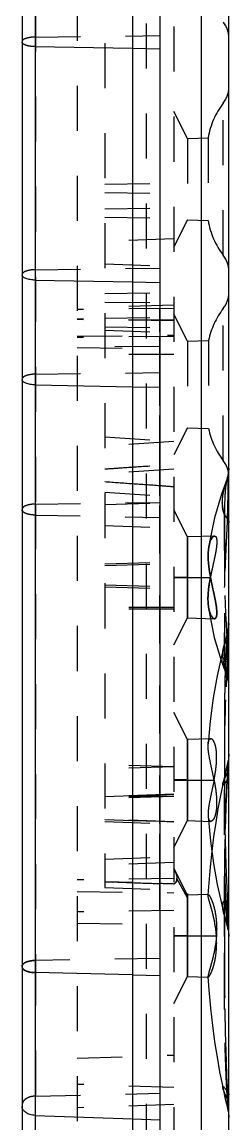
# Model space of a CAD drawing. Header units: millimetres. Extents: x 629 to 2024, y -4394 to 1386.
# Drawn here: x 1217.78 to 1225.28, y 21.81 to 61.79 of the extents above; entities that cross this region are included whole.
import ezdxf

# ---------------------------------------------------------------- set-up
doc = ezdxf.new("R2010")
doc.units = ezdxf.units.MM
doc.header["$LTSCALE"] = 16.335
doc.linetypes.add('HIDDEN', pattern=[0.2, 0.1, -0.1])
doc.layers.get('0').update_dxf_attribs({"linetype": 'CONTINUOUS'})
doc.layers.add('DEFAULT_2', color=8, linetype='HIDDEN')

msp = doc.modelspace()

# ---------------------------------------------------------------- linework, layer by layer
at = {"color": 7, "linetype": 'Continuous'}
for p, q in [((1222.778, 208.118), (1222.778, -17.882)), ((1224.278, -17.882), (1224.278, 208.118)), ((1221.778, 207.118), (1221.778, -16.882)), ((1225.278, -16.882), (1225.278, 207.118)), ((1218.252, 200.628), (1218.252, 0.698)), ((1217.778, 200.129), (1217.778, 1.197)), ((1218.252, 60.894), (1221.778, 60.834)), ((1218.252, 52.424), (1221.778, 52.359)), ((1218.252, 48.623), (1221.778, 48.556)), ((1221.778, 27.219), (1218.252, 27.296)), ((1218.252, 22.116), (1221.778, 21.995))]:
    msp.add_line(p, q, dxfattribs=at)
for points, knots in [([(1218.252, 60.894), (1218.192, 60.895), (1218.079, 60.904), (1217.928, 60.935), (1217.823, 60.98), (1217.778, 61.033), (1217.778, 61.056)], [0, 0, 0, 0, 0.339405, 0.650038, 0.870171, 1, 1, 1, 1]), ([(1218.252, 52.424), (1218.192, 52.425), (1218.078, 52.435), (1217.928, 52.469), (1217.821, 52.519), (1217.778, 52.576), (1217.778, 52.6)], [0, 0, 0, 0, 0.335012, 0.642743, 0.863924, 1, 1, 1, 1]), ([(1218.252, 48.623), (1218.192, 48.624), (1218.078, 48.634), (1217.927, 48.669), (1217.82, 48.721), (1217.778, 48.779), (1217.778, 48.804)], [0, 0, 0, 0, 0.333428, 0.640131, 0.861713, 1, 1, 1, 1]), ([(1218.252, 27.296), (1218.192, 27.297), (1218.078, 27.309), (1217.926, 27.349), (1217.817, 27.411), (1217.778, 27.476), (1217.778, 27.503)], [0, 0, 0, 0, 0.324918, 0.626174, 0.850126, 1, 1, 1, 1]), ([(1218.252, 22.116), (1218.19, 22.118), (1218.071, 22.137), (1217.917, 22.206), (1217.807, 22.31), (1217.778, 22.401), (1217.778, 22.444)], [0, 0, 0, 0, 0.295547, 0.566092, 0.79834, 1, 1, 1, 1])]:
    msp.add_open_spline(points, degree=3, knots=knots, dxfattribs=at)
at = {"layer": 'DEFAULT_2', "color": 8, "linetype": 'HIDDEN'}
for p, q in [((1222.278, 205.484), (1222.278, -15.248)), ((1218.26, 199.561), (1218.26, 44.296)), ((1219.778, 150.951), (1219.778, 18.592)), ((1223.278, 149.829), (1223.278, 19.714)), ((1220.778, 136.164), (1220.778, 30.379)), ((1218.26, 61.24), (1222.778, 61.292)), ((1221.778, 60.834), (1222.778, 60.816)), ((1225.072, 53.325), (1225.072, 58.844)), ((1223.777, 57.559), (1223.278, 58.541)), ((1223.777, 57.559), (1224.521, 57.585)), ((1224.521, 57.585), (1224.521, 54.584)), ((1223.777, 57.559), (1223.777, 54.61)), ((1220.778, 55.909), (1223.278, 55.941)), ((1220.778, 55.601), (1223.278, 55.568)), ((1220.778, 55.013), (1223.278, 55.046)), ((1220.778, 54.705), (1223.278, 54.672)), ((1223.777, 54.61), (1223.278, 53.627)), ((1223.777, 54.61), (1224.521, 54.584)), ((1223.278, 53.919), (1220.778, 53.832)), ((1218.26, 52.8), (1222.778, 52.856)), ((1220.778, 53.007), (1223.278, 52.919)), ((1221.778, 52.359), (1222.778, 52.34)), ((1220.778, 51.938), (1223.278, 51.97)), ((1220.778, 51.628), (1223.278, 51.596)), ((1223.278, 51.396), (1219.778, 51.351)), ((1223.278, 51.519), (1220.778, 51.432)), ((1222.772, 50.534), (1222.771, 51.39)), ((1223.777, 50.206), (1223.278, 51.189)), ((1225.072, 45.873), (1225.072, 51.392)), ((1223.278, 50.965), (1219.778, 51.006)), ((1223.276, 50.944), (1219.778, 50.989)), ((1220.778, 51.039), (1223.278, 51.071)), ((1219.778, 50.383), (1223.278, 50.425)), ((1223.278, 50.38), (1219.778, 50.336)), ((1220.778, 50.729), (1223.278, 50.697)), ((1220.778, 50.607), (1223.278, 50.519)), ((1222.778, 50), (1219.778, 50.035)), ((1223.777, 50.206), (1224.54, 50.233)), ((1223.777, 50.206), (1223.777, 47.059)), ((1224.54, 50.233), (1224.54, 47.033)), ((1219.778, 49.973), (1222.776, 49.935)), ((1223.278, 49.719), (1220.778, 49.719)), ((1218.26, 49.01), (1222.778, 49.067)), ((1218.26, 27.739), (1218.26, 49.01)), ((1221.778, 48.556), (1222.778, 48.537)), ((1223.777, 47.059), (1223.278, 46.077)), ((1223.777, 47.059), (1224.54, 47.033)), ((1220.778, 46.732), (1223.278, 46.565)), ((1223.278, 46.566), (1220.778, 46.401)), ((1223.278, 45.566), (1220.778, 45.401)), ((1225.222, 45.255), (1225.198, 45.185)), ((1225.222, 45.255), (1225.203, 45.2)), ((1225.22, 45.25), (1225.222, 45.255)), ((1220.778, 44.733), (1223.278, 44.565)), ((1218.26, 44.296), (1222.778, 44.355)), ((1218.26, 44.296), (1218.26, 27.737)), ((1220.778, 44.278), (1223.278, 44.358)), ((1223.777, 43.104), (1223.278, 44.086)), ((1218.252, 43.897), (1222.778, 43.809)), ((1225.118, 43.665), (1225.118, 43.306)), ((1225.22, 43.778), (1225.211, 43.604)), ((1220.778, 43.516), (1223.278, 43.435)), ((1224.755, 43.138), (1223.777, 43.104)), ((1223.777, 43.104), (1223.777, 41.638)), ((1220.778, 42.124), (1223.278, 42.204)), ((1220.778, 42.062), (1223.278, 42.142)), ((1223.277, 41.644), (1223.777, 41.638)), ((1223.277, 41.631), (1223.777, 41.638)), ((1223.777, 41.638), (1224.61, 41.638)), ((1223.777, 41.638), (1223.777, 40.172)), ((1223.777, 40.172), (1223.777, 41.638)), ((1220.778, 41.365), (1223.278, 41.285)), ((1220.778, 41.299), (1223.278, 41.219)), ((1223.278, 40.549), (1220.778, 40.549)), ((1223.278, 40.48), (1220.778, 40.48)), ((1223.278, 39.189), (1223.777, 40.172)), ((1223.777, 40.172), (1224.753, 40.138)), ((1225.186, 39.989), (1225.193, 39.858)), ((1225.118, 39.819), (1225.116, 39.443)), ((1225.118, 39.885), (1225.118, 39.819)), ((1225.193, 39.858), (1225.201, 39.709)), ((1225.201, 39.709), (1225.212, 39.512)), ((1225.241, 39.689), (1225.241, 39.689)), ((1225.212, 39.512), (1225.221, 39.347)), ((1225.223, 39.538), (1225.22, 39.511)), ((1225.138, 38.061), (1225.137, 38.04)), ((1225.214, 38.026), (1225.221, 38.005)), ((1223.777, 35.755), (1223.278, 36.738)), ((1224.616, 35.784), (1223.777, 35.755)), ((1223.777, 35.755), (1223.777, 34.284)), ((1223.777, 35.755), (1223.777, 34.284)), ((1225.119, 35.404), (1225.119, 35.236)), ((1225.119, 35.236), (1225.119, 35.003)), ((1223.278, 34.763), (1220.778, 34.844)), ((1225.119, 35.003), (1225.119, 34.802)), ((1225.119, 34.802), (1225.118, 34.439)), ((1225.247, 34.98), (1225.228, 34.901)), ((1223.278, 34.764), (1220.778, 34.683)), ((1225.118, 34.439), (1225.118, 34.169)), ((1225.223, 34.563), (1225.216, 34.414)), ((1225.278, 34.4), (1225.278, 34.403)), ((1223.777, 34.284), (1223.277, 34.291)), ((1223.777, 34.284), (1223.277, 34.278)), ((1223.777, 34.284), (1224.739, 34.284)), ((1223.777, 32.814), (1223.777, 34.284)), ((1223.278, 33.768), (1220.778, 33.688)), ((1220.778, 33.688), (1221.778, 33.72)), ((1223.278, 33.692), (1220.778, 33.605)), ((1223.278, 33.683), (1220.778, 33.683)), ((1221.778, 33.72), (1222.778, 33.752)), ((1222.778, 33.752), (1223.278, 33.768)), ((1223.278, 32.771), (1220.778, 32.851)), ((1220.778, 32.851), (1221.778, 32.819)), ((1221.778, 32.819), (1222.778, 32.787)), ((1222.778, 32.787), (1223.278, 32.771)), ((1223.278, 31.831), (1223.777, 32.814)), ((1223.777, 32.814), (1224.616, 32.784)), ((1220.778, 32.779), (1223.278, 32.692)), ((1225.141, 32.134), (1225.144, 31.993)), ((1220.778, 31.414), (1223.278, 31.501)), ((1223.278, 31.292), (1220.778, 31.205)), ((1223.777, 30.105), (1223.278, 31.087)), ((1223.278, 30.709), (1219.778, 30.659)), ((1221.778, 30.561), (1220.778, 30.596)), ((1223.777, 30.004), (1223.393, 30.707)), ((1219.778, 30.245), (1223.278, 30.194)), ((1220.778, 30.379), (1223.278, 30.292)), ((1222.774, 30.305), (1222.773, 29.544)), ((1224.528, 30.131), (1223.777, 30.105)), ((1223.777, 30.004), (1223.777, 30.105)), ((1223.778, 28.631), (1223.777, 30.004)), ((1223.777, 30.004), (1223.778, 28.631)), ((1224.519, 30.113), (1224.528, 30.13)), ((1224.528, 30.13), (1224.519, 30.113)), ((1225.118, 29.935), (1225.119, 29.464)), ((1225.119, 29.447), (1225.12, 29.913)), ((1223.278, 29.551), (1219.778, 29.501)), ((1225.09, 29.46), (1225.164, 29.166)), ((1225.119, 29.464), (1225.119, 28.975)), ((1225.119, 28.875), (1225.119, 29.447)), ((1219.778, 29.087), (1222.778, 29.044)), ((1225.119, 28.975), (1225.119, 28.882)), ((1225.119, 28.882), (1225.119, 28.739)), ((1225.119, 28.731), (1225.119, 28.875)), ((1225.164, 29.166), (1225.24, 28.881)), ((1225.24, 28.881), (1225.24, 28.881)), ((1223.777, 28.631), (1223.277, 28.633)), ((1223.778, 28.631), (1223.278, 28.628)), ((1223.777, 28.631), (1224.824, 28.631)), ((1223.777, 27.157), (1223.777, 28.631)), ((1223.777, 27.157), (1223.777, 28.631)), ((1225.119, 28.739), (1225.119, 28.615)), ((1225.119, 28.606), (1225.119, 28.731)), ((1225.119, 28.615), (1225.119, 28.218)), ((1222.778, 27.803), (1218.26, 27.737)), ((1218.26, 27.737), (1218.26, 1.765)), ((1221.778, 27.219), (1222.778, 27.196)), ((1223.278, 26.174), (1223.777, 27.157)), ((1223.777, 27.157), (1224.528, 27.131)), ((1224.528, 27.132), (1224.519, 27.149)), ((1224.519, 27.149), (1224.528, 27.131)), ((1219.778, 24.189), (1223.278, 24.305)), ((1223.278, 23.125), (1219.778, 23.241)), ((1225.039, 23.2), (1225.078, 23.016)), ((1218.26, 22.816), (1222.778, 22.919)), ((1225.216, 23.129), (1225.223, 22.97)), ((1223.278, 22.514), (1219.778, 22.392)), ((1221.778, 21.995), (1222.778, 21.961)), ((1225.248, 22.303), (1225.249, 22.285)), ((1225.248, 22.276), (1225.248, 22.276))]:
    msp.add_line(p, q, dxfattribs=at)
for points in [[(1225.278, 45.585), (1225.253, 45.363), (1225.222, 45.255)], [(1225.198, 45.185), (1225.008, 44.655), (1224.749, 43.802), (1224.555, 42.793), (1224.538, 42.656)], [(1224.53, 40.637), (1224.552, 40.451), (1224.742, 39.453), (1224.998, 38.615), (1225.214, 38.026)], [(1225.24, 39.687), (1225.165, 39.406), (1225.09, 39.108)], [(1225.278, 39.959), (1225.256, 39.752), (1225.241, 39.689)], [(1225.091, 39.114), (1225.021, 38.824), (1224.853, 38.06), (1224.711, 37.266), (1224.597, 36.422), (1224.522, 35.594)], [(1225.278, 35.226), (1225.258, 35.029), (1225.247, 34.98)], [(1225.228, 34.9), (1225.179, 34.695), (1225.129, 34.477), (1225.078, 34.247), (1225.054, 34.133)], [(1225.054, 34.133), (1224.97, 33.72), (1224.881, 33.241), (1224.798, 32.744), (1224.722, 32.224), (1224.654, 31.686), (1224.596, 31.129), (1224.547, 30.552), (1224.519, 30.113)], [(1224.522, 32.975), (1224.606, 32.065), (1224.718, 31.257), (1224.855, 30.496), (1225.017, 29.761), (1225.091, 29.454)], [(1225.241, 28.88), (1225.258, 28.809), (1225.278, 28.61)], [(1224.519, 27.148), (1224.55, 26.668), (1224.608, 26.007), (1224.678, 25.375), (1224.758, 24.782), (1224.846, 24.224), (1224.941, 23.695), (1225.039, 23.2)], [(1225.078, 23.016), (1225.132, 22.769), (1225.186, 22.536), (1225.24, 22.312), (1225.248, 22.276)], [(1225.248, 22.276), (1225.26, 22.223), (1225.278, 22.036)]]:
    msp.add_lwpolyline(points, dxfattribs=at)
for centre, radius, start, end in [((1224.278, 61.179), 1, 0, 37.3569), ((1224.278, 59.451), 1, 322.6431, 0), ((1227.378, 57.084), 2.9, 142.6447, 170.0555), ((1227.378, 55.084), 2.9, 189.9449, 217.3551), ((1224.278, 52.718), 1, 0, 37.3569), ((1224.278, 51.999), 1, 322.6431, 0), ((1227.378, 49.633), 2.9, 142.6444, 168.0563), ((1227.378, 47.633), 2.9, 191.9437, 217.3554), ((1224.278, 45.266), 1, 0, 37.3569), ((1224.279, 45.584), 0.998, 340.4715, 359.9643), ((1223.142, 45.01), 2.105, 0.6875, 2.0252), ((1224.168, 89.674), 48.037, 268.9368, 269.5335), ((1224.109, -2.724), 44.363, 90.4287, 91.0748), ((1225.407, 40.636), 0.865, 198.7053, 200.5111), ((1224.446, 39.836), 0.832, 338.9898, 352.8588), ((1224.469, 39.833), 0.808, 352.86, 359.9556), ((1251.807, 37.318), 26.677, 175.2854, 176.0764), ((1254.044, 37.162), 28.919, 176.0707, 176.927), ((1231.002, 38.965), 5.883, 182.6401, 183.4406), ((1256.192, 37.044), 31.07, 176.9232, 178.1248), ((1276.244, 35.71), 51.107, 176.681, 177.4122), ((1257.703, 36.99), 32.583, 178.1539, 178.781), ((1281.257, 35.479), 56.125, 177.407, 177.7677), ((1224.271, 37.672), 1.007, 0.0684, 19.2843), ((1234.172, 30.55), 9.807, 155.845, 156.6391), ((1304.381, 30.33), 79.27, 177.04694, 177.23975), ((1224.801, 34.789), 0.479, 331.859, 340.7783), ((1224.833, 34.778), 0.445, 340.7917, 350.1012), ((1224.862, 34.773), 0.416, 350.1248, 359.9371), ((1223.23, 12.011), 22.28, 88.5931, 89.8798), ((1223.231, 56.509), 22.231, 270.1188, 271.4083), ((1297.223, 30.66), 72.105, 177.22802, 178.82656), ((1274.425, 31.481), 49.282, 176.7309, 176.9189), ((1288.707, 30.875), 63.586, 178.99624, 179.11138), ((1289.494, 30.862), 64.373, 178.86482, 178.9962), ((1307.859, 34.163), 82.743, 181.50236, 181.75711), ((1323.212, 30.491), 98.094, 179.34172, 180.01382), ((1292.593, 30.818), 67.473, 179.11379, 179.32039), ((1323.278, 34.648), 98.17, 181.76415, 182.44959), ((1259.341, 31.489), 34.219, 180.9791, 181.8138), ((1242.668, 642.375), 612.171, 267.950748, 268.184867), ((1234.81, 399.834), 369.503, 267.97884, 268.13399), ((1410.375, 29.566), 185.256, 179.72833, 179.89269), ((1250.786, 31.204), 25.659, 181.7831, 182.9808), ((1354.097, 35.915), 129.015, 182.427, 182.67253), ((1245.532, 30.925), 20.397, 182.9646, 184.1981), ((1161.069, 26.482), 64.244, 2.86845, 3.04938), ((1242.374, 30.688), 17.231, 184.1831, 185.5201), ((1196.427, 28.526), 28.829, 1.4029, 1.6), ((1224.434, 28.728), 0.845, 14.129, 20.9886), ((1224.458, 28.734), 0.82, 0.1195, 14.1197), ((1223.782, 80.953), 52.322, 269.4469, 269.9945), ((1301.725, 27.083), 76.605, 180.82643, 181.05563), ((1266.429, 25.338), 41.289, 183.0803, 183.4532), ((1264.668, 25.232), 39.526, 183.4544, 183.6762)]:
    msp.add_arc(centre, radius, start, end, dxfattribs=at)
for points, knots in [([(1218.26, 61.241), (1218.198, 61.24), (1218.082, 61.232), (1217.947, 61.204), (1217.861, 61.169), (1217.808, 61.139), (1217.778, 61.101), (1217.778, 61.078)], [0, 0, 0, 0, 0.349024, 0.649004, 0.769562, 0.867267, 1, 1, 1, 1]), ([(1218.252, 60.893), (1218.192, 60.894), (1218.079, 60.904), (1217.945, 60.93), (1217.858, 60.966), (1217.807, 60.997), (1217.778, 61.033), (1217.778, 61.056)], [0, 0, 0, 0, 0.339194, 0.649591, 0.772371, 0.870353, 1, 1, 1, 1]), ([(1218.26, 52.8), (1218.2, 52.799), (1218.084, 52.79), (1217.931, 52.756), (1217.822, 52.706), (1217.778, 52.648), (1217.778, 52.624)], [0, 0, 0, 0, 0.334299, 0.642692, 0.864329, 1, 1, 1, 1]), ([(1222.771, 51.389), (1222.774, 47.923), (1222.777, 41.027), (1222.777, 34.132), (1222.773, 30.703)], [0, 0, 0, 0, 0.502719, 1, 1, 1, 1]), ([(1222.771, 50.419), (1222.771, 49.932), (1222.773, 47.991), (1222.774, 46.05), (1222.775, 44.595)], [0, 0, 0, 0, 0.25055, 1, 1, 1, 1]), ([(1222.775, 44.597), (1222.775, 45.091), (1222.774, 47.07), (1222.773, 49.049), (1222.772, 50.534)], [0, 0, 0, 0, 0.249589, 1, 1, 1, 1]), ([(1222.773, 29.545), (1222.777, 33), (1222.777, 39.943), (1222.774, 46.886), (1222.771, 50.374)], [0, 0, 0, 0, 0.497697, 1, 1, 1, 1]), ([(1218.26, 49.01), (1218.2, 49.009), (1218.084, 48.999), (1217.931, 48.964), (1217.822, 48.913), (1217.778, 48.853), (1217.778, 48.828)], [0, 0, 0, 0, 0.332725, 0.640083, 0.862124, 1, 1, 1, 1]), ([(1220.778, 45.571), (1220.986, 45.585), (1221.507, 45.624), (1222.34, 45.676), (1222.965, 45.722), (1223.278, 45.743)], [0, 0, 0, 0, 0.249975, 0.625023, 1, 1, 1, 1]), ([(1225.198, 45.185), (1225.14, 45.015), (1225.046, 44.688), (1225.016, 44.343), (1225.036, 44.184)], [0, 0, 0, 0, 0.529608, 1, 1, 1, 1]), ([(1225.198, 45.185), (1225.148, 45.038), (1225.064, 44.75), (1225.01, 44.34), (1225.056, 43.999), (1225.163, 43.832), (1225.22, 43.777)], [0, 0, 0, 0, 0.316327, 0.610648, 0.83745, 1, 1, 1, 1]), ([(1225.221, 39.347), (1225.199, 39.723), (1225.16, 40.447), (1225.122, 41.489), (1225.114, 42.431), (1225.119, 43.253), (1225.117, 43.94), (1225.123, 44.493), (1225.154, 44.916), (1225.193, 45.155), (1225.22, 45.25)], [0, 0, 0, 0, 0.191287, 0.367943, 0.528813, 0.669263, 0.785076, 0.877807, 0.949775, 1, 1, 1, 1]), ([(1225.22, 45.25), (1225.197, 45.169), (1225.162, 44.97), (1225.129, 44.621), (1225.117, 44.175), (1225.118, 43.846), (1225.118, 43.665)], [0, 0, 0, 0, 0.158847, 0.379883, 0.659013, 1, 1, 1, 1]), ([(1225.248, 44.828), (1225.248, 44.865), (1225.247, 44.934), (1225.247, 45.03), (1225.245, 45.111), (1225.242, 45.168), (1225.24, 45.206), (1225.239, 45.228), (1225.238, 45.247), (1225.236, 45.258), (1225.234, 45.266), (1225.225, 45.268), (1225.223, 45.259), (1225.222, 45.255)], [0, 0, 0, 0, 0.241107, 0.456654, 0.63256, 0.771362, 0.830336, 0.881745, 0.92243, 0.948731, 0.962651, 0.970027, 1, 1, 1, 1]), ([(1225.222, 45.255), (1225.223, 45.258), (1225.224, 45.264), (1225.232, 45.268), (1225.237, 45.255), (1225.239, 45.227), (1225.242, 45.166), (1225.245, 45.115), (1225.246, 45.085)], [0, 0, 0, 0, 0.053973, 0.078512, 0.116776, 0.209725, 0.543767, 1, 1, 1, 1]), ([(1225.22, 43.777), (1225.226, 43.857), (1225.237, 44.028), (1225.24, 44.293), (1225.247, 44.521), (1225.247, 44.679), (1225.247, 44.766), (1225.249, 44.808), (1225.248, 44.828)], [0, 0, 0, 0, 0.229341, 0.488863, 0.753909, 0.880091, 0.941391, 1, 1, 1, 1]), ([(1225.248, 44.828), (1225.249, 44.805), (1225.247, 44.757), (1225.247, 44.659), (1225.247, 44.48), (1225.241, 44.325), (1225.24, 44.22)], [0, 0, 0, 0, 0.114903, 0.234672, 0.482512, 1, 1, 1, 1]), ([(1222.775, 32.701), (1222.775, 33.686), (1222.777, 37.652), (1222.777, 41.617), (1222.775, 44.597)], [0, 0, 0, 0, 0.248483, 1, 1, 1, 1]), ([(1222.775, 44.595), (1222.775, 43.6), (1222.777, 39.635), (1222.777, 35.67), (1222.775, 32.7)], [0, 0, 0, 0, 0.250867, 1, 1, 1, 1]), ([(1218.26, 44.296), (1218.2, 44.295), (1218.084, 44.285), (1217.93, 44.249), (1217.821, 44.195), (1217.778, 44.135), (1217.778, 44.109)], [0, 0, 0, 0, 0.331051, 0.637299, 0.859754, 1, 1, 1, 1]), ([(1218.252, 43.897), (1218.192, 43.899), (1218.078, 43.909), (1217.927, 43.945), (1217.82, 43.999), (1217.778, 44.059), (1217.778, 44.084)], [0, 0, 0, 0, 0.331688, 0.637262, 0.859301, 1, 1, 1, 1]), ([(1225.036, 44.184), (1225.046, 44.099), (1225.083, 43.949), (1225.173, 43.823), (1225.22, 43.778)], [0, 0, 0, 0, 0.567226, 1, 1, 1, 1]), ([(1225.24, 44.22), (1225.239, 44.18), (1225.237, 44.032), (1225.227, 43.885), (1225.22, 43.778)], [0, 0, 0, 0, 0.271455, 1, 1, 1, 1]), ([(1225.221, 38.005), (1225.192, 38.094), (1225.151, 38.322), (1225.119, 38.727), (1225.115, 39.261), (1225.119, 39.929), (1225.117, 40.733), (1225.126, 41.659), (1225.163, 42.687), (1225.2, 43.404), (1225.22, 43.777)], [0, 0, 0, 0, 0.048847, 0.119378, 0.210784, 0.325701, 0.466048, 0.627745, 0.806134, 1, 1, 1, 1]), ([(1225.211, 43.604), (1225.174, 42.922), (1225.114, 41.683), (1225.119, 40.443), (1225.118, 39.885)], [0, 0, 0, 0, 0.550559, 1, 1, 1, 1]), ([(1225.278, 43.613), (1225.278, 43.627), (1225.273, 43.686), (1225.246, 43.741), (1225.22, 43.778)], [0, 0, 0, 0, 0.238936, 1, 1, 1, 1]), ([(1225.22, 43.777), (1225.229, 43.764), (1225.261, 43.715), (1225.278, 43.655), (1225.278, 43.612)], [0, 0, 0, 0, 0.268027, 1, 1, 1, 1]), ([(1225.118, 43.306), (1225.117, 42.804), (1225.11, 41.698), (1225.155, 40.592), (1225.186, 39.989)], [0, 0, 0, 0, 0.454085, 1, 1, 1, 1]), ([(1223.777, 41.638), (1223.777, 41.733), (1223.778, 41.921), (1223.777, 42.192), (1223.777, 42.443), (1223.777, 42.662), (1223.777, 42.821), (1223.778, 42.926), (1223.777, 42.988), (1223.778, 43.036), (1223.777, 43.071), (1223.779, 43.091), (1223.776, 43.101), (1223.777, 43.104)], [0, 0, 0, 0, 0.19537, 0.383467, 0.556288, 0.707496, 0.831563, 0.881906, 0.923782, 0.95684, 0.980733, 0.995152, 1, 1, 1, 1]), ([(1223.777, 43.104), (1223.779, 43.102), (1223.777, 43.096), (1223.778, 43.087), (1223.777, 43.068), (1223.778, 43.036), (1223.777, 42.988), (1223.778, 42.927), (1223.777, 42.821), (1223.777, 42.662), (1223.777, 42.443), (1223.777, 42.193), (1223.778, 41.921), (1223.777, 41.733), (1223.777, 41.638)], [0, 0, 0, 0, 0.004811, 0.010814, 0.01921, 0.043051, 0.076043, 0.117888, 0.16825, 0.292335, 0.443551, 0.616386, 0.804586, 1, 1, 1, 1]), ([(1223.777, 41.638), (1223.777, 41.733), (1223.777, 41.92), (1223.777, 42.192), (1223.777, 42.442), (1223.777, 42.633), (1223.777, 42.768), (1223.777, 42.854), (1223.777, 42.927), (1223.777, 42.988), (1223.777, 43.036), (1223.777, 43.068), (1223.778, 43.087), (1223.777, 43.096), (1223.778, 43.1), (1223.777, 43.103), (1223.777, 43.104)], [0, 0, 0, 0, 0.194904, 0.382998, 0.556173, 0.707783, 0.773663, 0.832082, 0.882426, 0.924247, 0.957203, 0.980955, 0.989286, 0.995237, 0.998808, 1, 1, 1, 1]), ([(1224.538, 42.656), (1224.552, 42.778), (1224.586, 42.94), (1224.678, 43.097), (1224.732, 43.137), (1224.755, 43.138)], [0, 0, 0, 0, 0.668668, 0.874017, 1, 1, 1, 1]), ([(1224.572, 42.846), (1224.569, 42.831), (1224.554, 42.769), (1224.544, 42.705), (1224.538, 42.656)], [0, 0, 0, 0, 0.231864, 1, 1, 1, 1]), ([(1224.594, 42.918), (1224.592, 42.912), (1224.584, 42.888), (1224.577, 42.864), (1224.572, 42.846)], [0, 0, 0, 0, 0.239493, 1, 1, 1, 1]), ([(1224.755, 43.138), (1224.764, 43.138), (1224.783, 43.133), (1224.806, 43.109), (1224.822, 43.072), (1224.839, 42.997), (1224.84, 42.869), (1224.821, 42.682), (1224.78, 42.457), (1224.726, 42.201), (1224.664, 41.925), (1224.624, 41.735), (1224.606, 41.638)], [0, 0, 0, 0, 0.016879, 0.036221, 0.061454, 0.094174, 0.184153, 0.306191, 0.455253, 0.625262, 0.809493, 1, 1, 1, 1]), ([(1224.698, 43.108), (1224.691, 43.102), (1224.663, 43.071), (1224.642, 43.034), (1224.628, 43.003)], [0, 0, 0, 0, 0.207331, 1, 1, 1, 1]), ([(1224.729, 43.13), (1224.726, 43.129), (1224.715, 43.123), (1224.705, 43.115), (1224.698, 43.108)], [0, 0, 0, 0, 0.226733, 1, 1, 1, 1]), ([(1224.538, 42.656), (1224.52, 42.499), (1224.525, 42.155), (1224.577, 41.818), (1224.61, 41.638)], [0, 0, 0, 0, 0.462847, 1, 1, 1, 1]), ([(1224.61, 41.638), (1224.577, 41.818), (1224.524, 42.155), (1224.52, 42.499), (1224.538, 42.656)], [0, 0, 0, 0, 0.537114, 1, 1, 1, 1]), ([(1223.777, 41.638), (1223.778, 41.45), (1223.777, 41.105), (1223.777, 40.699), (1223.778, 40.434), (1223.777, 40.301), (1223.778, 40.219), (1223.777, 40.181), (1223.777, 40.172)], [0, 0, 0, 0, 0.383365, 0.707352, 0.831514, 0.9238, 0.980723, 1, 1, 1, 1]), ([(1223.777, 40.172), (1223.777, 40.174), (1223.778, 40.184), (1223.777, 40.205), (1223.778, 40.24), (1223.777, 40.288), (1223.777, 40.349), (1223.777, 40.455), (1223.777, 40.614), (1223.777, 40.833), (1223.777, 41.179), (1223.778, 41.45), (1223.777, 41.638)], [0, 0, 0, 0, 0.004871, 0.019313, 0.043193, 0.076217, 0.118083, 0.16846, 0.292575, 0.443764, 0.616531, 1, 1, 1, 1]), ([(1224.606, 41.638), (1224.572, 41.461), (1224.52, 41.13), (1224.513, 40.792), (1224.53, 40.637)], [0, 0, 0, 0, 0.53547, 1, 1, 1, 1]), ([(1224.53, 40.637), (1224.513, 40.792), (1224.519, 41.13), (1224.572, 41.461), (1224.606, 41.638)], [0, 0, 0, 0, 0.464637, 1, 1, 1, 1]), ([(1224.61, 41.638), (1224.629, 41.541), (1224.668, 41.35), (1224.729, 41.074), (1224.782, 40.819), (1224.822, 40.593), (1224.841, 40.407), (1224.839, 40.279), (1224.822, 40.204), (1224.805, 40.167), (1224.782, 40.142), (1224.762, 40.138), (1224.753, 40.138)], [0, 0, 0, 0, 0.190668, 0.374399, 0.544304, 0.69342, 0.815299, 0.905178, 0.937947, 0.963307, 0.982854, 1, 1, 1, 1]), ([(1224.753, 40.138), (1224.762, 40.138), (1224.782, 40.143), (1224.805, 40.167), (1224.822, 40.204), (1224.839, 40.279), (1224.841, 40.407), (1224.822, 40.593), (1224.782, 40.819), (1224.729, 41.074), (1224.668, 41.35), (1224.629, 41.541), (1224.61, 41.638)], [0, 0, 0, 0, 0.017151, 0.036687, 0.062031, 0.094807, 0.184762, 0.30669, 0.455626, 0.625502, 0.809602, 1, 1, 1, 1]), ([(1224.53, 40.637), (1224.544, 40.511), (1224.578, 40.343), (1224.673, 40.18), (1224.729, 40.139), (1224.753, 40.138)], [0, 0, 0, 0, 0.668349, 0.873827, 1, 1, 1, 1]), ([(1224.588, 40.359), (1224.581, 40.379), (1224.554, 40.469), (1224.538, 40.563), (1224.53, 40.637)], [0, 0, 0, 0, 0.220296, 1, 1, 1, 1]), ([(1224.695, 40.167), (1224.675, 40.185), (1224.637, 40.239), (1224.61, 40.298), (1224.597, 40.333)], [0, 0, 0, 0, 0.424749, 1, 1, 1, 1]), ([(1224.753, 40.138), (1224.75, 40.138), (1224.738, 40.139), (1224.726, 40.145), (1224.717, 40.15)], [0, 0, 0, 0, 0.228564, 1, 1, 1, 1]), ([(1225.223, 38.669), (1225.226, 38.735), (1225.232, 38.866), (1225.24, 39.059), (1225.247, 39.213), (1225.243, 39.328), (1225.247, 39.423), (1225.244, 39.51), (1225.244, 39.586), (1225.246, 39.628), (1225.248, 39.658), (1225.249, 39.675), (1225.248, 39.688), (1225.249, 39.694), (1225.246, 39.698), (1225.242, 39.694), (1225.241, 39.691), (1225.24, 39.688)], [0, 0, 0, 0, 0.188587, 0.379656, 0.556381, 0.632776, 0.709522, 0.831381, 0.882674, 0.93064, 0.951593, 0.968759, 0.980677, 0.986916, 0.989254, 0.991514, 1, 1, 1, 1]), ([(1225.223, 39.538), (1225.228, 39.574), (1225.235, 39.623), (1225.236, 39.674), (1225.24, 39.687)], [0, 0, 0, 0, 0.726889, 1, 1, 1, 1]), ([(1225.24, 39.688), (1225.24, 39.686), (1225.237, 39.673), (1225.237, 39.661), (1225.236, 39.65)], [0, 0, 0, 0, 0.171286, 1, 1, 1, 1]), ([(1225.24, 39.688), (1225.241, 39.69), (1225.242, 39.693), (1225.244, 39.699), (1225.25, 39.696), (1225.248, 39.686), (1225.249, 39.671), (1225.247, 39.635), (1225.246, 39.606), (1225.245, 39.585)], [0, 0, 0, 0, 0.054838, 0.091677, 0.110508, 0.172934, 0.30486, 0.497246, 1, 1, 1, 1]), ([(1225.221, 39.347), (1225.162, 39.289), (1225.067, 39.127), (1225.033, 38.819), (1225.083, 38.442), (1225.163, 38.173), (1225.214, 38.026)], [0, 0, 0, 0, 0.179143, 0.391781, 0.661452, 1, 1, 1, 1]), ([(1225.221, 39.347), (1225.205, 39.331), (1225.145, 39.263), (1225.104, 39.179), (1225.084, 39.114)], [0, 0, 0, 0, 0.242751, 1, 1, 1, 1]), ([(1225.091, 39.114), (1225.099, 39.148), (1225.138, 39.291), (1225.185, 39.431), (1225.223, 39.538)], [0, 0, 0, 0, 0.234984, 1, 1, 1, 1]), ([(1225.091, 39.114), (1225.099, 39.148), (1225.138, 39.291), (1225.185, 39.431), (1225.223, 39.538)], [0, 0, 0, 0, 0.234984, 1, 1, 1, 1]), ([(1225.116, 39.443), (1225.116, 39.373), (1225.116, 39.123), (1225.118, 38.873), (1225.126, 38.694)], [0, 0, 0, 0, 0.280298, 1, 1, 1, 1]), ([(1225.223, 39.538), (1225.162, 38.918), (1225.124, 37.934), (1225.117, 36.554), (1225.121, 34.914), (1225.115, 32.684), (1225.167, 30.85), (1225.223, 29.9)], [0, 0, 0, 0, 0.193784, 0.306052, 0.429368, 0.703819, 1, 1, 1, 1]), ([(1225.221, 39.347), (1225.23, 39.359), (1225.261, 39.406), (1225.278, 39.463), (1225.278, 39.504)], [0, 0, 0, 0, 0.267469, 1, 1, 1, 1]), ([(1225.221, 39.347), (1225.23, 39.359), (1225.261, 39.406), (1225.278, 39.463), (1225.278, 39.504)], [0, 0, 0, 0, 0.269354, 1, 1, 1, 1]), ([(1225.221, 38.005), (1225.222, 38.002), (1225.224, 37.997), (1225.227, 37.99), (1225.233, 37.991), (1225.235, 37.999), (1225.237, 38.009), (1225.238, 38.026), (1225.239, 38.048), (1225.24, 38.082), (1225.244, 38.128), (1225.255, 38.197), (1225.249, 38.287), (1225.243, 38.395), (1225.244, 38.51), (1225.248, 38.67), (1225.24, 38.877), (1225.237, 39.117), (1225.228, 39.274), (1225.221, 39.347)], [0, 0, 0, 0, 0.007593, 0.011938, 0.014178, 0.018699, 0.026992, 0.039324, 0.055508, 0.074617, 0.113597, 0.155638, 0.225842, 0.309221, 0.390698, 0.476081, 0.659227, 0.840273, 1, 1, 1, 1]), ([(1225.221, 39.347), (1225.223, 39.323), (1225.229, 39.22), (1225.233, 39.117), (1225.237, 39.037)], [0, 0, 0, 0, 0.230734, 1, 1, 1, 1]), ([(1225.245, 39.202), (1225.245, 39.186), (1225.242, 39.117), (1225.24, 39.048), (1225.238, 38.995)], [0, 0, 0, 0, 0.240566, 1, 1, 1, 1]), ([(1225.058, 38.753), (1225.055, 38.765), (1225.046, 38.829), (1225.051, 38.893), (1225.058, 38.943)], [0, 0, 0, 0, 0.201776, 1, 1, 1, 1]), ([(1225.223, 38.669), (1225.193, 38.661), (1225.144, 38.653), (1225.088, 38.684), (1225.061, 38.731), (1225.049, 38.799), (1225.05, 38.886), (1225.063, 38.992), (1225.08, 39.068), (1225.09, 39.108)], [0, 0, 0, 0, 0.163382, 0.237303, 0.323601, 0.439873, 0.593623, 0.782156, 1, 1, 1, 1]), ([(1225.237, 39.037), (1225.24, 38.985), (1225.246, 38.879), (1225.242, 38.722), (1225.246, 38.569), (1225.243, 38.424), (1225.244, 38.291), (1225.25, 38.179), (1225.245, 38.093), (1225.239, 38.049), (1225.238, 38.03)], [0, 0, 0, 0, 0.157005, 0.313823, 0.469457, 0.611669, 0.745439, 0.86548, 0.945022, 1, 1, 1, 1]), ([(1225.097, 38.428), (1225.105, 38.397), (1225.137, 38.261), (1225.179, 38.127), (1225.214, 38.026)], [0, 0, 0, 0, 0.232533, 1, 1, 1, 1]), ([(1225.223, 29.031), (1225.171, 29.651), (1225.123, 30.636), (1225.116, 32.016), (1225.121, 33.202), (1225.117, 34.479), (1225.126, 36.313), (1225.178, 37.718), (1225.223, 38.669)], [0, 0, 0, 0, 0.193799, 0.306413, 0.429367, 0.562687, 0.703834, 1, 1, 1, 1]), ([(1225.13, 38.612), (1225.138, 38.492), (1225.156, 38.288), (1225.195, 38.086), (1225.221, 38.005)], [0, 0, 0, 0, 0.586305, 1, 1, 1, 1]), ([(1225.223, 38.669), (1225.236, 38.667), (1225.255, 38.664), (1225.272, 38.658), (1225.278, 38.654), (1225.278, 38.652)], [0, 0, 0, 0, 0.710686, 0.904147, 1, 1, 1, 1]), ([(1225.238, 38.03), (1225.237, 38.021), (1225.237, 38.008), (1225.235, 37.995), (1225.234, 37.988), (1225.23, 37.986), (1225.227, 37.991), (1225.224, 37.996), (1225.222, 38.002), (1225.221, 38.005)], [0, 0, 0, 0, 0.415508, 0.561431, 0.646328, 0.685118, 0.745976, 0.852034, 1, 1, 1, 1]), ([(1225.128, 37.683), (1225.124, 37.506), (1225.114, 36.746), (1225.119, 35.986), (1225.119, 35.404)], [0, 0, 0, 0, 0.23365, 1, 1, 1, 1]), ([(1223.777, 34.284), (1223.778, 34.472), (1223.777, 34.744), (1223.777, 35.09), (1223.777, 35.31), (1223.777, 35.491), (1223.778, 35.614), (1223.777, 35.687), (1223.778, 35.722), (1223.777, 35.743), (1223.778, 35.753), (1223.777, 35.755)], [0, 0, 0, 0, 0.381864, 0.554813, 0.706526, 0.83117, 0.923735, 0.95686, 0.980768, 0.995171, 1, 1, 1, 1]), ([(1224.739, 34.284), (1224.714, 34.415), (1224.661, 34.666), (1224.584, 35.021), (1224.531, 35.327), (1224.517, 35.514), (1224.522, 35.594)], [0, 0, 0, 0, 0.299333, 0.579297, 0.818696, 1, 1, 1, 1]), ([(1224.522, 35.594), (1224.524, 35.622), (1224.529, 35.665), (1224.546, 35.72), (1224.567, 35.763), (1224.598, 35.784), (1224.616, 35.784)], [0, 0, 0, 0, 0.364122, 0.579788, 0.751016, 1, 1, 1, 1]), ([(1224.616, 35.784), (1224.604, 35.784), (1224.587, 35.777), (1224.575, 35.765), (1224.572, 35.762)], [0, 0, 0, 0, 0.723495, 1, 1, 1, 1]), ([(1224.739, 34.284), (1224.776, 34.475), (1224.82, 34.754), (1224.837, 35.112), (1224.826, 35.34), (1224.795, 35.526), (1224.746, 35.664), (1224.691, 35.753), (1224.638, 35.785), (1224.616, 35.784)], [0, 0, 0, 0, 0.36953, 0.536211, 0.681768, 0.801873, 0.894114, 0.958606, 1, 1, 1, 1]), ([(1225.223, 34.563), (1225.229, 34.621), (1225.235, 34.702), (1225.238, 34.802), (1225.24, 34.862), (1225.244, 34.913), (1225.248, 34.955), (1225.25, 34.974), (1225.252, 34.994), (1225.248, 34.983), (1225.247, 34.98)], [0, 0, 0, 0, 0.401567, 0.557686, 0.691159, 0.810829, 0.91672, 0.95728, 0.977907, 1, 1, 1, 1]), ([(1225.223, 34.291), (1225.228, 34.382), (1225.234, 34.515), (1225.243, 34.682), (1225.247, 34.783), (1225.243, 34.864), (1225.25, 34.926), (1225.243, 34.965), (1225.247, 34.98)], [0, 0, 0, 0, 0.397097, 0.578904, 0.726509, 0.836103, 0.929153, 1, 1, 1, 1]), ([(1225.247, 34.981), (1225.252, 35), (1225.235, 34.828), (1225.239, 34.808), (1225.236, 34.751)], [0, 0, 0, 0, 0.259254, 1, 1, 1, 1]), ([(1225.247, 34.979), (1225.244, 34.97), (1225.245, 34.952), (1225.244, 34.925), (1225.248, 34.893), (1225.245, 34.85), (1225.245, 34.798), (1225.246, 34.737), (1225.243, 34.693), (1225.241, 34.669)], [0, 0, 0, 0, 0.091738, 0.171143, 0.256498, 0.407179, 0.57867, 0.763271, 1, 1, 1, 1]), ([(1225.054, 34.133), (1225.058, 34.155), (1225.075, 34.207), (1225.129, 34.351), (1225.183, 34.472), (1225.223, 34.563)], [0, 0, 0, 0, 0.141441, 0.354938, 1, 1, 1, 1]), ([(1225.101, 34.276), (1225.106, 34.288), (1225.128, 34.343), (1225.151, 34.397), (1225.169, 34.439)], [0, 0, 0, 0, 0.218905, 1, 1, 1, 1]), ([(1225.223, 34.563), (1225.165, 33.669), (1225.113, 31.806), (1225.123, 28.94), (1225.113, 25.971), (1225.166, 23.967), (1225.223, 22.97)], [0, 0, 0, 0, 0.231883, 0.481764, 0.741662, 1, 1, 1, 1]), ([(1225.223, 34.563), (1225.232, 34.58), (1225.263, 34.645), (1225.278, 34.718), (1225.278, 34.772)], [0, 0, 0, 0, 0.258254, 1, 1, 1, 1]), ([(1225.236, 34.751), (1225.236, 34.737), (1225.232, 34.674), (1225.227, 34.612), (1225.223, 34.563)], [0, 0, 0, 0, 0.22246, 1, 1, 1, 1]), ([(1225.241, 34.669), (1225.24, 34.64), (1225.236, 34.514), (1225.227, 34.388), (1225.223, 34.291)], [0, 0, 0, 0, 0.228343, 1, 1, 1, 1]), ([(1225.223, 34.291), (1225.232, 34.299), (1225.259, 34.33), (1225.277, 34.371), (1225.278, 34.4)], [0, 0, 0, 0, 0.284645, 1, 1, 1, 1]), ([(1223.777, 34.284), (1223.778, 34.097), (1223.777, 33.825), (1223.777, 33.479), (1223.777, 33.259), (1223.777, 33.078), (1223.778, 32.943), (1223.776, 32.861), (1223.778, 32.823), (1223.777, 32.814)], [0, 0, 0, 0, 0.381848, 0.554812, 0.706526, 0.831161, 0.923739, 0.980792, 1, 1, 1, 1]), ([(1223.777, 34.284), (1223.778, 34.097), (1223.777, 33.825), (1223.777, 33.479), (1223.777, 33.259), (1223.778, 33.078), (1223.777, 32.955), (1223.778, 32.882), (1223.777, 32.844), (1223.779, 32.823), (1223.777, 32.814)], [0, 0, 0, 0, 0.381875, 0.554825, 0.706538, 0.831182, 0.923749, 0.956873, 0.980778, 1, 1, 1, 1]), ([(1223.777, 32.814), (1223.777, 32.816), (1223.778, 32.826), (1223.777, 32.847), (1223.778, 32.882), (1223.777, 32.931), (1223.778, 32.992), (1223.777, 33.099), (1223.777, 33.258), (1223.777, 33.478), (1223.778, 33.825), (1223.778, 34.097), (1223.777, 34.284)], [0, 0, 0, 0, 0.004839, 0.019333, 0.043341, 0.076535, 0.118575, 0.169094, 0.293391, 0.444677, 0.61738, 1, 1, 1, 1]), ([(1224.739, 34.284), (1224.714, 34.154), (1224.661, 33.903), (1224.584, 33.548), (1224.531, 33.242), (1224.517, 33.055), (1224.522, 32.975)], [0, 0, 0, 0, 0.299324, 0.579284, 0.818686, 1, 1, 1, 1]), ([(1224.739, 34.284), (1224.776, 34.094), (1224.82, 33.815), (1224.837, 33.456), (1224.826, 33.229), (1224.795, 33.043), (1224.746, 32.905), (1224.691, 32.816), (1224.638, 32.784), (1224.616, 32.785)], [0, 0, 0, 0, 0.369515, 0.536187, 0.681745, 0.801862, 0.894108, 0.958602, 1, 1, 1, 1]), ([(1225.223, 34.291), (1225.209, 34.27), (1225.181, 34.23), (1225.142, 34.179), (1225.112, 34.139), (1225.086, 34.113), (1225.071, 34.097), (1225.052, 34.093), (1225.05, 34.114), (1225.052, 34.125), (1225.054, 34.133)], [0, 0, 0, 0, 0.26265, 0.477338, 0.644298, 0.764042, 0.838067, 0.87411, 0.916498, 1, 1, 1, 1]), ([(1225.223, 34.291), (1225.209, 34.27), (1225.181, 34.23), (1225.142, 34.179), (1225.112, 34.139), (1225.086, 34.113), (1225.071, 34.097), (1225.052, 34.093), (1225.05, 34.114), (1225.052, 34.125), (1225.054, 34.133)], [0, 0, 0, 0, 0.26265, 0.477338, 0.644298, 0.764042, 0.838068, 0.874111, 0.916498, 1, 1, 1, 1]), ([(1225.054, 34.133), (1225.056, 34.142), (1225.069, 34.19), (1225.086, 34.238), (1225.101, 34.276)], [0, 0, 0, 0, 0.176994, 1, 1, 1, 1]), ([(1225.223, 22.698), (1225.176, 23.593), (1225.107, 25.455), (1225.126, 28.322), (1225.108, 31.291), (1225.177, 33.294), (1225.223, 34.291)], [0, 0, 0, 0, 0.23191, 0.481769, 0.741666, 1, 1, 1, 1]), ([(1225.118, 34.169), (1225.119, 34.004), (1225.12, 33.325), (1225.128, 32.647), (1225.141, 32.134)], [0, 0, 0, 0, 0.244083, 1, 1, 1, 1]), ([(1225.121, 30.444), (1225.123, 30.754), (1225.133, 31.983), (1225.165, 33.211), (1225.215, 34.13)], [0, 0, 0, 0, 0.251697, 1, 1, 1, 1]), ([(1224.522, 32.975), (1224.524, 32.947), (1224.529, 32.904), (1224.546, 32.849), (1224.567, 32.806), (1224.598, 32.785), (1224.616, 32.785)], [0, 0, 0, 0, 0.364149, 0.579813, 0.75103, 1, 1, 1, 1]), ([(1224.616, 32.785), (1224.604, 32.785), (1224.587, 32.792), (1224.575, 32.803), (1224.572, 32.807)], [0, 0, 0, 0, 0.723517, 1, 1, 1, 1]), ([(1222.773, 30.702), (1222.773, 30.868), (1222.774, 31.534), (1222.774, 32.201), (1222.775, 32.701)], [0, 0, 0, 0, 0.249322, 1, 1, 1, 1]), ([(1222.775, 32.7), (1222.775, 32.5), (1222.775, 31.702), (1222.774, 30.904), (1222.774, 30.305)], [0, 0, 0, 0, 0.250414, 1, 1, 1, 1]), ([(1223.278, 31.084), (1223.309, 31.016), (1223.362, 30.895), (1223.392, 30.764), (1223.393, 30.707)], [0, 0, 0, 0, 0.566556, 1, 1, 1, 1]), ([(1223.393, 30.707), (1223.393, 30.665), (1223.378, 30.581), (1223.312, 30.526), (1223.278, 30.511)], [0, 0, 0, 0, 0.532594, 1, 1, 1, 1]), ([(1223.278, 30.511), (1223.312, 30.526), (1223.378, 30.581), (1223.393, 30.665), (1223.393, 30.707)], [0, 0, 0, 0, 0.467432, 1, 1, 1, 1]), ([(1223.777, 28.631), (1223.778, 28.818), (1223.777, 29.122), (1223.777, 30.408), (1223.777, 30.105)], [0, 0, 0, 0, 0.38159, 1, 1, 1, 1]), ([(1223.777, 30.105), (1223.778, 30.114), (1223.777, 30.031), (1223.778, 29.991), (1223.777, 29.832), (1223.777, 29.579), (1223.778, 29.162), (1223.778, 28.818), (1223.777, 28.631)], [0, 0, 0, 0, 0.019369, 0.076617, 0.169451, 0.29396, 0.618277, 1, 1, 1, 1]), ([(1224.824, 28.631), (1224.812, 28.806), (1224.777, 29.061), (1224.707, 29.384), (1224.652, 29.596), (1224.6, 29.778), (1224.557, 29.925), (1224.53, 30.032), (1224.518, 30.091), (1224.519, 30.113)], [0, 0, 0, 0, 0.347314, 0.507924, 0.653589, 0.78013, 0.8828, 0.957079, 1, 1, 1, 1]), ([(1224.528, 30.13), (1224.534, 30.131), (1224.546, 30.121), (1224.564, 30.099), (1224.587, 30.063), (1224.626, 29.99), (1224.678, 29.867), (1224.736, 29.685), (1224.787, 29.461), (1224.836, 29.106), (1224.838, 28.824), (1224.824, 28.631)], [0, 0, 0, 0, 0.009757, 0.028025, 0.055296, 0.091197, 0.186886, 0.311, 0.459438, 0.627678, 1, 1, 1, 1]), ([(1225.09, 29.46), (1225.08, 29.501), (1225.063, 29.577), (1225.05, 29.682), (1225.049, 29.77), (1225.061, 29.837), (1225.088, 29.884), (1225.144, 29.917), (1225.193, 29.909), (1225.223, 29.9)], [0, 0, 0, 0, 0.218823, 0.406687, 0.558871, 0.674988, 0.762417, 0.836595, 1, 1, 1, 1]), ([(1225.223, 29.9), (1225.236, 29.902), (1225.255, 29.905), (1225.272, 29.911), (1225.278, 29.915), (1225.278, 29.917)], [0, 0, 0, 0, 0.710775, 0.904217, 1, 1, 1, 1]), ([(1225.223, 29.9), (1225.236, 29.902), (1225.255, 29.905), (1225.272, 29.911), (1225.278, 29.915), (1225.278, 29.917)], [0, 0, 0, 0, 0.71309, 0.905162, 1, 1, 1, 1]), ([(1225.249, 29.008), (1225.25, 29.021), (1225.248, 29.047), (1225.248, 29.104), (1225.248, 29.185), (1225.245, 29.289), (1225.241, 29.445), (1225.237, 29.649), (1225.227, 29.815), (1225.223, 29.9)], [0, 0, 0, 0, 0.042056, 0.089825, 0.192222, 0.311772, 0.441029, 0.716244, 1, 1, 1, 1]), ([(1225.233, 29.697), (1225.235, 29.665), (1225.241, 29.543), (1225.242, 29.421), (1225.244, 29.331)], [0, 0, 0, 0, 0.260201, 1, 1, 1, 1]), ([(1225.223, 29.031), (1225.21, 29.067), (1225.161, 29.207), (1225.117, 29.348), (1225.091, 29.454)], [0, 0, 0, 0, 0.261296, 1, 1, 1, 1]), ([(1225.223, 29.031), (1225.21, 29.067), (1225.161, 29.207), (1225.117, 29.348), (1225.091, 29.454)], [0, 0, 0, 0, 0.261296, 1, 1, 1, 1]), ([(1225.247, 29.232), (1225.248, 29.191), (1225.248, 29.133), (1225.248, 29.058), (1225.25, 29.024), (1225.249, 29.008)], [0, 0, 0, 0, 0.543576, 0.784779, 1, 1, 1, 1]), ([(1225.223, 29.031), (1225.226, 28.996), (1225.232, 28.946), (1225.236, 28.895), (1225.241, 28.88)], [0, 0, 0, 0, 0.682977, 1, 1, 1, 1]), ([(1225.241, 28.88), (1225.241, 28.878), (1225.241, 28.874), (1225.246, 28.878), (1225.245, 28.885), (1225.248, 28.898), (1225.248, 28.918), (1225.247, 28.945), (1225.246, 28.976), (1225.248, 28.998), (1225.249, 29.008)], [0, 0, 0, 0, 0.033222, 0.048012, 0.097832, 0.189257, 0.330481, 0.532458, 0.770099, 1, 1, 1, 1]), ([(1225.249, 29.008), (1225.248, 28.998), (1225.246, 28.976), (1225.247, 28.945), (1225.248, 28.918), (1225.248, 28.898), (1225.245, 28.885), (1225.246, 28.878), (1225.241, 28.874), (1225.241, 28.878), (1225.241, 28.88)], [0, 0, 0, 0, 0.229445, 0.467103, 0.668735, 0.810399, 0.902209, 0.9516, 0.966099, 1, 1, 1, 1]), ([(1223.777, 28.631), (1223.777, 28.535), (1223.777, 28.348), (1223.778, 28.076), (1223.777, 27.824), (1223.777, 27.604), (1223.777, 27.443), (1223.777, 27.336), (1223.778, 27.274), (1223.777, 27.226), (1223.778, 27.19), (1223.776, 27.169), (1223.778, 27.159), (1223.777, 27.157)], [0, 0, 0, 0, 0.194294, 0.381665, 0.554266, 0.705764, 0.830461, 0.881125, 0.9233, 0.956604, 0.980657, 0.99515, 1, 1, 1, 1]), ([(1223.777, 28.631), (1223.776, 28.536), (1223.777, 28.348), (1223.778, 28.076), (1223.777, 27.825), (1223.777, 27.633), (1223.777, 27.497), (1223.777, 27.411), (1223.778, 27.336), (1223.777, 27.274), (1223.778, 27.226), (1223.777, 27.193), (1223.778, 27.174), (1223.777, 27.165), (1223.778, 27.16), (1223.777, 27.158), (1223.777, 27.157)], [0, 0, 0, 0, 0.194386, 0.381766, 0.554171, 0.705647, 0.771764, 0.830532, 0.881262, 0.923433, 0.956694, 0.980703, 0.989137, 0.995166, 0.998789, 1, 1, 1, 1]), ([(1224.824, 28.631), (1224.812, 28.456), (1224.777, 28.201), (1224.707, 27.878), (1224.652, 27.666), (1224.6, 27.484), (1224.557, 27.336), (1224.53, 27.229), (1224.518, 27.17), (1224.519, 27.149)], [0, 0, 0, 0, 0.347314, 0.507925, 0.65359, 0.78013, 0.8828, 0.957079, 1, 1, 1, 1]), ([(1224.528, 27.131), (1224.534, 27.131), (1224.546, 27.141), (1224.564, 27.163), (1224.587, 27.199), (1224.626, 27.271), (1224.677, 27.394), (1224.736, 27.576), (1224.787, 27.8), (1224.836, 28.155), (1224.838, 28.438), (1224.824, 28.631)], [0, 0, 0, 0, 0.009747, 0.028002, 0.055263, 0.091156, 0.186836, 0.310951, 0.459396, 0.627647, 1, 1, 1, 1]), ([(1225.199, 23.119), (1225.176, 23.551), (1225.105, 25.379), (1225.12, 27.209), (1225.119, 28.606)], [0, 0, 0, 0, 0.236622, 1, 1, 1, 1]), ([(1225.119, 28.218), (1225.119, 28.032), (1225.118, 27.285), (1225.12, 26.539), (1225.128, 25.978)], [0, 0, 0, 0, 0.249034, 1, 1, 1, 1]), ([(1217.778, 27.531), (1217.778, 27.559), (1217.818, 27.625), (1217.929, 27.687), (1218.084, 27.726), (1218.2, 27.738), (1218.26, 27.739)], [0, 0, 0, 0, 0.149422, 0.373778, 0.675683, 1, 1, 1, 1]), ([(1218.26, 27.737), (1218.2, 27.736), (1218.084, 27.725), (1217.929, 27.686), (1217.818, 27.623), (1217.778, 27.558), (1217.778, 27.53)], [0, 0, 0, 0, 0.324309, 0.626209, 0.850566, 1, 1, 1, 1]), ([(1217.778, 27.502), (1217.778, 27.474), (1217.817, 27.409), (1217.926, 27.347), (1218.078, 27.308), (1218.192, 27.296), (1218.252, 27.294)], [0, 0, 0, 0, 0.149889, 0.373845, 0.675093, 1, 1, 1, 1]), ([(1225.133, 25.672), (1225.137, 25.458), (1225.156, 24.61), (1225.188, 23.763), (1225.216, 23.129)], [0, 0, 0, 0, 0.251994, 1, 1, 1, 1]), ([(1218.26, 22.816), (1218.198, 22.814), (1218.077, 22.797), (1217.92, 22.728), (1217.808, 22.624), (1217.778, 22.531), (1217.778, 22.488)], [0, 0, 0, 0, 0.295762, 0.566275, 0.798545, 1, 1, 1, 1]), ([(1225.054, 23.128), (1225.052, 23.137), (1225.05, 23.148), (1225.052, 23.161), (1225.059, 23.169), (1225.076, 23.16), (1225.105, 23.131), (1225.158, 23.065), (1225.199, 23.006), (1225.223, 22.97)], [0, 0, 0, 0, 0.088672, 0.114587, 0.132386, 0.179006, 0.269433, 0.573149, 1, 1, 1, 1]), ([(1225.054, 23.128), (1225.052, 23.137), (1225.05, 23.148), (1225.052, 23.161), (1225.059, 23.169), (1225.076, 23.16), (1225.105, 23.131), (1225.158, 23.065), (1225.199, 23.006), (1225.223, 22.97)], [0, 0, 0, 0, 0.088673, 0.114589, 0.132388, 0.179008, 0.269435, 0.573152, 1, 1, 1, 1]), ([(1225.223, 22.698), (1225.186, 22.783), (1225.134, 22.901), (1225.079, 23.044), (1225.059, 23.102), (1225.054, 23.127)], [0, 0, 0, 0, 0.603426, 0.837816, 1, 1, 1, 1]), ([(1225.223, 22.698), (1225.189, 22.776), (1225.131, 22.911), (1225.076, 23.047), (1225.059, 23.106)], [0, 0, 0, 0, 0.584746, 1, 1, 1, 1]), ([(1225.249, 22.285), (1225.248, 22.365), (1225.241, 22.594), (1225.232, 22.822), (1225.223, 22.97)], [0, 0, 0, 0, 0.350181, 1, 1, 1, 1]), ([(1225.223, 22.97), (1225.232, 22.962), (1225.26, 22.931), (1225.278, 22.888), (1225.278, 22.858)], [0, 0, 0, 0, 0.283524, 1, 1, 1, 1]), ([(1225.223, 22.97), (1225.225, 22.937), (1225.233, 22.814), (1225.237, 22.691), (1225.24, 22.601)], [0, 0, 0, 0, 0.270223, 1, 1, 1, 1]), ([(1225.223, 22.97), (1225.229, 22.965), (1225.249, 22.943), (1225.265, 22.917), (1225.272, 22.896)], [0, 0, 0, 0, 0.275045, 1, 1, 1, 1]), ([(1225.248, 22.276), (1225.249, 22.273), (1225.247, 22.298), (1225.246, 22.309), (1225.243, 22.353), (1225.24, 22.422), (1225.234, 22.542), (1225.227, 22.641), (1225.223, 22.698)], [0, 0, 0, 0, 0.018451, 0.078336, 0.1694, 0.287041, 0.594132, 1, 1, 1, 1]), ([(1225.278, 22.489), (1225.278, 22.507), (1225.273, 22.579), (1225.249, 22.65), (1225.223, 22.698)], [0, 0, 0, 0, 0.245274, 1, 1, 1, 1]), ([(1225.278, 22.489), (1225.278, 22.507), (1225.274, 22.579), (1225.25, 22.65), (1225.224, 22.698)], [0, 0, 0, 0, 0.243289, 1, 1, 1, 1]), ([(1225.24, 22.601), (1225.242, 22.538), (1225.245, 22.453), (1225.249, 22.354), (1225.248, 22.317), (1225.248, 22.303)], [0, 0, 0, 0, 0.631228, 0.856771, 1, 1, 1, 1]), ([(1225.247, 22.301), (1225.247, 22.297), (1225.247, 22.292), (1225.25, 22.272), (1225.248, 22.276)], [0, 0, 0, 0, 0.447209, 1, 1, 1, 1]), ([(1225.248, 22.276), (1225.248, 22.278), (1225.249, 22.281), (1225.249, 22.284), (1225.249, 22.285)], [0, 0, 0, 0, 0.610612, 1, 1, 1, 1])]:
    msp.add_open_spline(points, degree=3, knots=knots, dxfattribs=at)
for points in [[(1221.778, 45.027), (1221.444, 45.049), (1221.111, 45.077), (1220.778, 45.102)], [(1222.778, 44.958), (1222.445, 44.984), (1222.111, 45.005), (1221.778, 45.027)], [(1223.278, 44.919), (1223.111, 44.931), (1222.944, 44.945), (1222.778, 44.958)], [(1224.755, 43.138), (1224.746, 43.137), (1224.737, 43.134), (1224.729, 43.13)], [(1224.717, 40.15), (1224.71, 40.155), (1224.702, 40.16), (1224.695, 40.167)], [(1225.223, 39.538), (1225.259, 39.631), (1225.278, 39.733), (1225.278, 39.833)], [(1225.244, 39.278), (1225.244, 39.253), (1225.245, 39.227), (1225.245, 39.202)], [(1225.232, 38.88), (1225.228, 38.81), (1225.224, 38.74), (1225.223, 38.669)], [(1225.238, 38.995), (1225.236, 38.957), (1225.234, 38.918), (1225.232, 38.88)], [(1225.272, 34.366), (1225.276, 34.378), (1225.278, 34.391), (1225.278, 34.404)], [(1223.278, 30.511), (1223.111, 30.516), (1222.944, 30.522), (1222.778, 30.527)], [(1225.118, 30.468), (1225.118, 30.29), (1225.118, 30.112), (1225.118, 29.935)], [(1225.278, 28.736), (1225.278, 28.836), (1225.258, 28.937), (1225.223, 29.031)], [(1225.059, 23.106), (1225.058, 23.113), (1225.056, 23.12), (1225.054, 23.127)], [(1225.272, 22.896), (1225.275, 22.884), (1225.278, 22.871), (1225.278, 22.858)]]:
    msp.add_open_spline(points, degree=3, dxfattribs=at)

doc.saveas('drawing.dxf')
